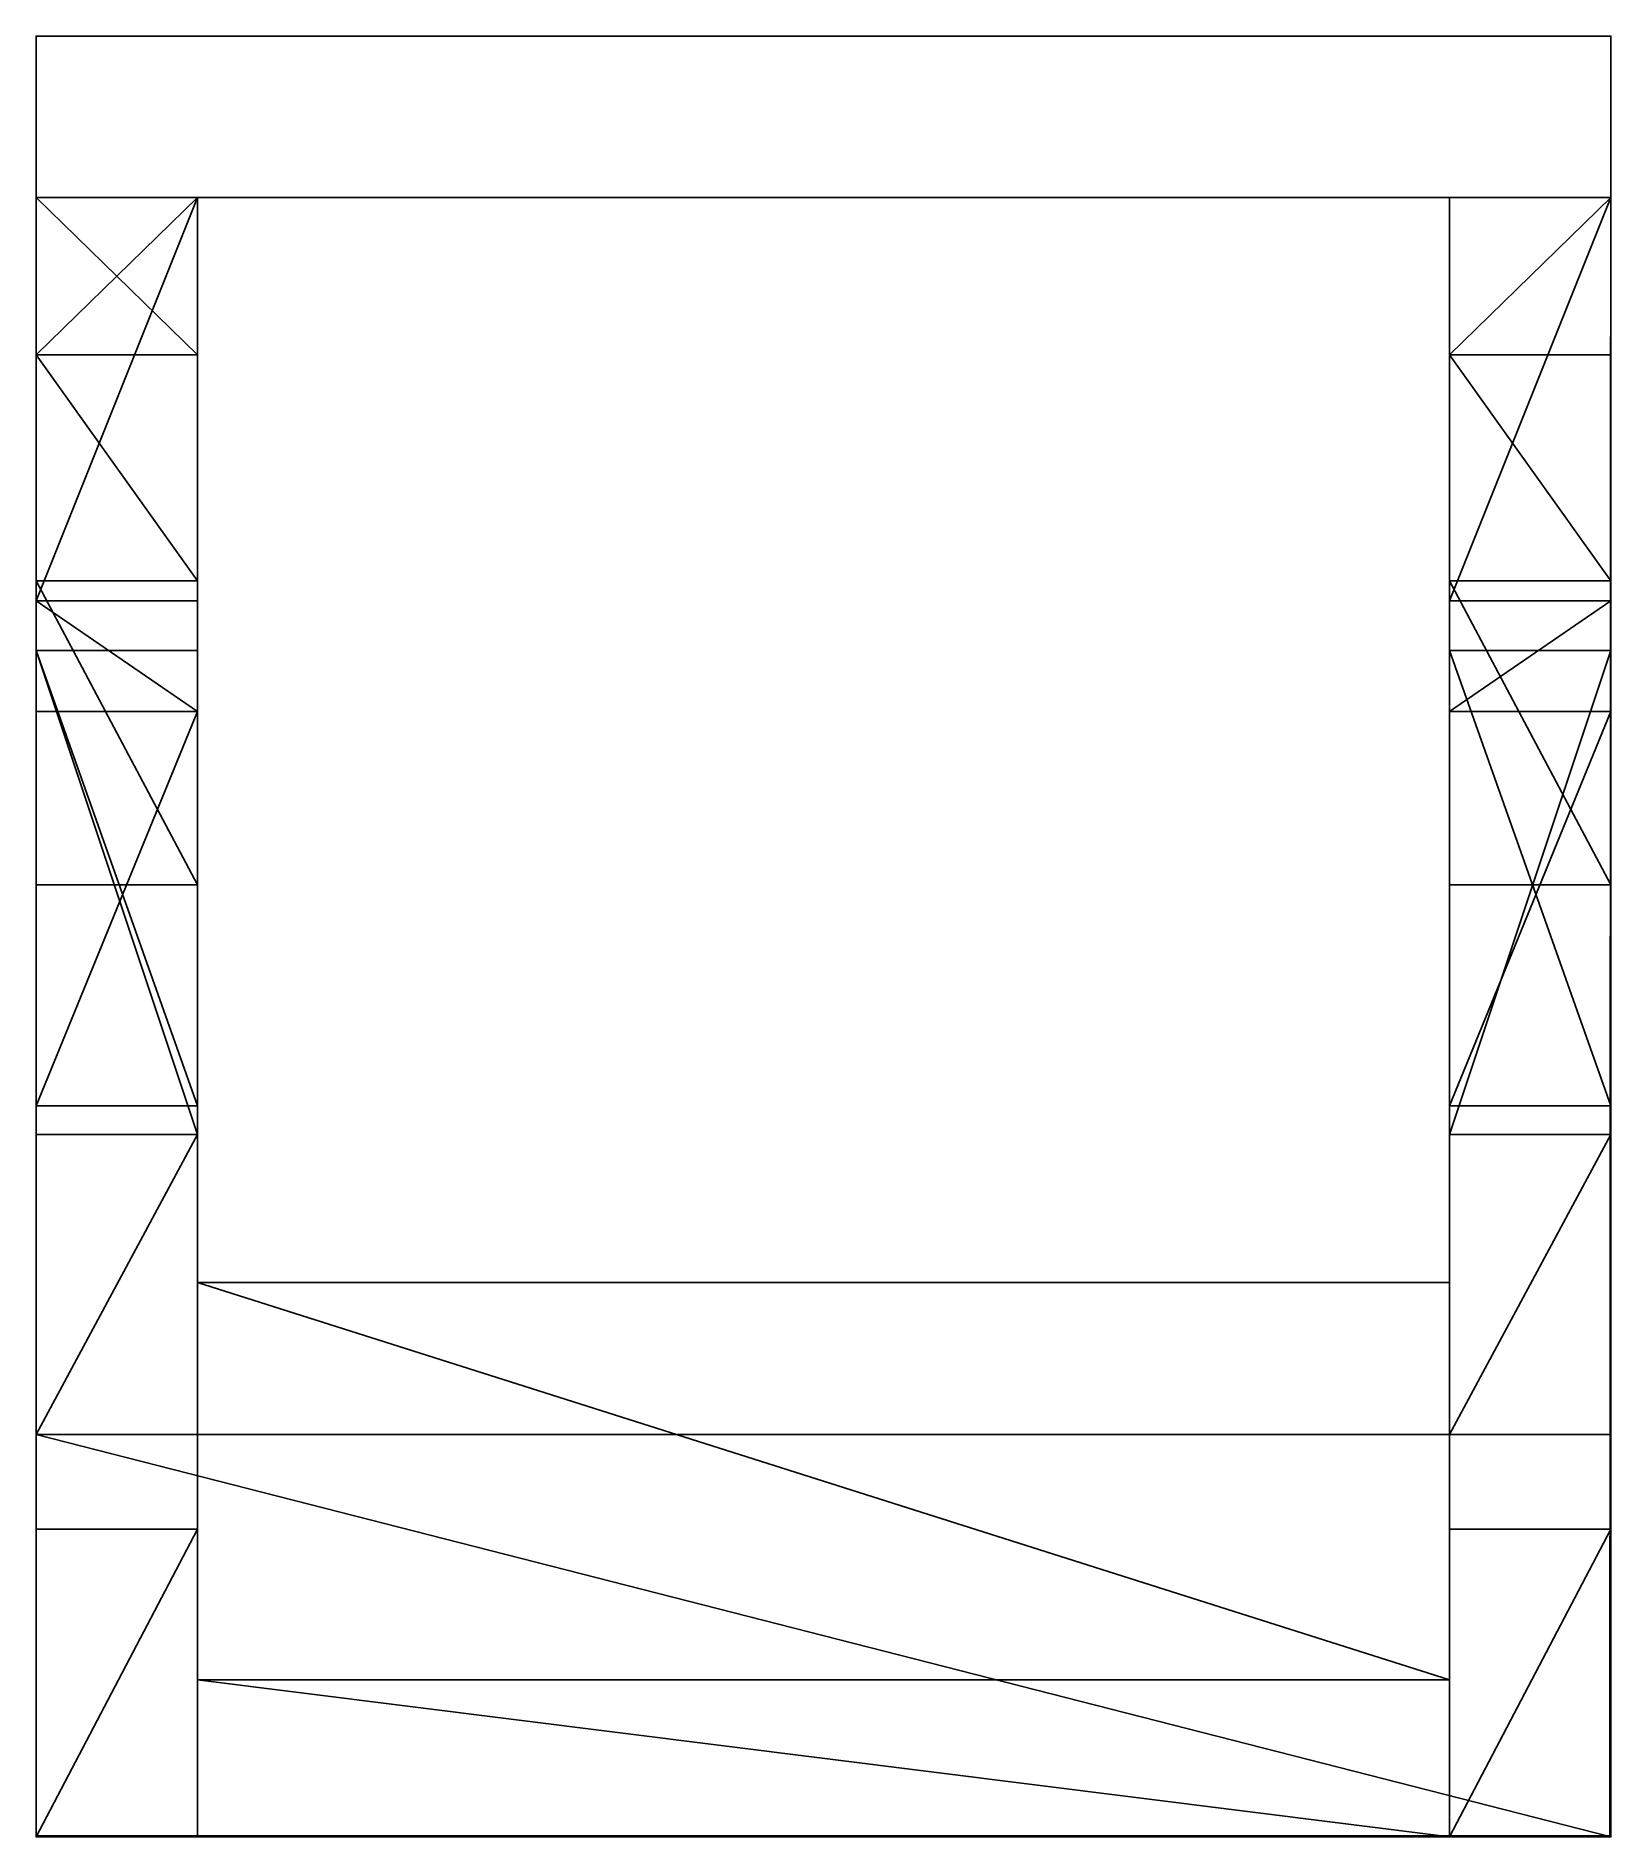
# Model space of a CAD drawing. Extents: x 0 to 19.5, y -22.3 to 0.
import ezdxf

# ---------------------------------------------------------------- set-up
doc = ezdxf.new("R2010")
doc.units = 0
doc.layers.get('0').update_dxf_attribs({"linetype": 'CONTINUOUS'})
doc.layers.add('ACESSORIOS', color=1, linetype='CONTINUOUS')
doc.layers.add('CONTORNO', color=130, linetype='CONTINUOUS')

msp = doc.modelspace()

# ---------------------------------------------------------------- linework, layer by layer
at = {"linetype": 'CONTINUOUS'}
msp.add_3dface([(0, -2, 38.03852), (19.5154, -2, 38.03852), (19.5154, 0, 38.03852), (0, 0, 38.03852)], dxfattribs=at)
at = {"layer": 'ACESSORIOS', "linetype": 'CONTINUOUS'}
for p, q in [((0, 0), (0, 0, 98)), ((19.5154, 0), (19.5154, 0, 98)), ((0, -2), (0, -2, 98)), ((19.5154, -2), (19.5154, -2, 98))]:
    msp.add_line(p, q, dxfattribs=at)
at = {"layer": 'ACESSORIOS'}
for points in [[(0, 0, 38.03852), (19.5154, 0, 38.03852), (0, 0), (0, 0, 38.03852)], [(0, 0), (19.5154, 0, 38.03852), (19.5154, 0), (0, 0)], [(0, -2, 38.03852), (0, 0, 38.03852), (0, -2), (0, -2, 38.03852)], [(0, -2), (0, 0, 38.03852), (0, 0), (0, -2)], [(19.5154, 0, 38.03852), (19.5154, -2, 38.03852), (19.5154, 0), (19.5154, 0, 38.03852)], [(19.5154, 0), (19.5154, -2, 38.03852), (19.5154, -2), (19.5154, 0)], [(2, -6.99603, 11.15366), (0, -6.99603, 11.15366), (2, -2, 11.15366), (2, -6.99603, 11.15366)], [(2, -2, 11.15366), (0, -6.99603, 11.15366), (0, -2, 11.15366), (2, -2, 11.15366)], [(0, -2, 59.85366), (0, -3.94854, 59.85366), (2, -2, 59.85366), (0, -2, 59.85366)], [(2, -2, 59.85366), (0, -3.94854, 59.85366), (2, -3.94854, 59.85366), (2, -2, 59.85366)], [(0, -3.94854, 59.85366), (2, -3.94854, 59.85366), (0, -2, 59.85366), (0, -3.94854, 59.85366)], [(0, -2, 59.85366), (2, -3.94854, 59.85366), (2, -2, 59.85366), (0, -2, 59.85366)], [(0, -2, 59.85366), (2, -2, 59.85366), (0, -2, 11.15366), (0, -2, 59.85366)], [(0, -2, 11.15366), (2, -2, 59.85366), (2, -2, 11.15366), (0, -2, 11.15366)], [(0, -3.94854, 59.85366), (0, -2, 59.85366), (0, -19.818869, 39.61742), (0, -3.94854, 59.85366)], [(0, -19.818869, 39.61742), (0, -2, 59.85366), (0, -2, 11.15366), (0, -19.818869, 39.61742)], [(0, -2, 11.15366), (0, -6.99603, 11.15366), (0, -18.572148, 21.78792), (0, -2, 11.15366)], [(0, -2, 11.15366), (0, -18.572148, 21.78792), (0, -19.818869, 39.61742), (0, -2, 11.15366)], [(2, -2, 59.85366), (2, -3.94854, 59.85366), (2, -19.818869, 39.61742), (2, -2, 59.85366)], [(2, -2, 59.85366), (2, -19.818869, 39.61742), (2, -2, 11.15366), (2, -2, 59.85366)], [(2, -6.99603, 11.15366), (2, -2, 11.15366), (2, -18.572148, 21.78792), (2, -6.99603, 11.15366)], [(2, -18.572148, 21.78792), (2, -2, 11.15366), (2, -19.818869, 39.61742), (2, -18.572148, 21.78792)], [(19.5154, -6.99603, 11.15366), (17.5154, -6.99603, 11.15366), (19.5154, -2, 11.15366), (19.5154, -6.99603, 11.15366)], [(19.5154, -2, 11.15366), (17.5154, -6.99603, 11.15366), (17.5154, -2, 11.15366), (19.5154, -2, 11.15366)], [(17.5154, -2, 59.85366), (17.5154, -3.94854, 59.85366), (19.5154, -2, 59.85366), (17.5154, -2, 59.85366)], [(19.5154, -2, 59.85366), (17.5154, -3.94854, 59.85366), (19.5154, -3.94854, 59.85366), (19.5154, -2, 59.85366)], [(19.5154, -2, 59.85366), (19.5154, -2, 11.15366), (17.5154, -2, 11.15366), (19.5154, -2, 59.85366)], [(19.5154, -2, 59.85366), (17.5154, -2, 11.15366), (17.5154, -2, 59.85366), (19.5154, -2, 59.85366)], [(17.5154, -3.94854, 59.85366), (17.5154, -2, 59.85366), (17.5154, -19.818869, 39.61742), (17.5154, -3.94854, 59.85366)], [(17.5154, -19.818869, 39.61742), (17.5154, -2, 59.85366), (17.5154, -2, 11.15366), (17.5154, -19.818869, 39.61742)], [(17.5154, -2, 11.15366), (17.5154, -6.99603, 11.15366), (17.5154, -18.572148, 21.78792), (17.5154, -2, 11.15366)], [(17.5154, -2, 11.15366), (17.5154, -18.572148, 21.78792), (17.5154, -19.818869, 39.61742), (17.5154, -2, 11.15366)], [(19.5154, -2, 59.85366), (19.5154, -3.94854, 59.85366), (19.5154, -19.818869, 39.61742), (19.5154, -2, 59.85366)], [(19.5154, -2, 59.85366), (19.5154, -19.818869, 39.61742), (19.5154, -2, 11.15366), (19.5154, -2, 59.85366)], [(19.5154, -6.99603, 11.15366), (19.5154, -2, 11.15366), (19.5154, -18.572148, 21.78792), (19.5154, -6.99603, 11.15366)], [(19.5154, -18.572148, 21.78792), (19.5154, -2, 11.15366), (19.5154, -19.818869, 39.61742), (19.5154, -18.572148, 21.78792)], [(2, -6.75058, 68.88419), (2, -3.94854, 59.85366), (0, -3.94854, 59.85366), (2, -6.75058, 68.88419)], [(2, -6.75058, 68.88419), (0, -3.94854, 59.85366), (0, -6.75058, 68.88419), (2, -6.75058, 68.88419)], [(0, -19.818869, 39.61742), (0, -6.75058, 68.88419), (0, -3.94854, 59.85366), (0, -19.818869, 39.61742)], [(2, -6.75058, 68.88419), (2, -19.818869, 39.61742), (2, -3.94854, 59.85366), (2, -6.75058, 68.88419)], [(19.5154, -6.75058, 68.88419), (19.5154, -3.94854, 59.85366), (17.5154, -3.94854, 59.85366), (19.5154, -6.75058, 68.88419)], [(19.5154, -6.75058, 68.88419), (17.5154, -3.94854, 59.85366), (17.5154, -6.75058, 68.88419), (19.5154, -6.75058, 68.88419)], [(17.5154, -19.818869, 39.61742), (17.5154, -6.75058, 68.88419), (17.5154, -3.94854, 59.85366), (17.5154, -19.818869, 39.61742)], [(19.5154, -6.75058, 68.88419), (19.5154, -19.818869, 39.61742), (19.5154, -3.94854, 59.85366), (19.5154, -6.75058, 68.88419)], [(2, -10.51551, 99.5475), (2, -6.75058, 68.88419), (0, -6.75058, 68.88419), (2, -10.51551, 99.5475)], [(2, -10.51551, 99.5475), (0, -6.75058, 68.88419), (0, -10.51551, 99.5475), (2, -10.51551, 99.5475)], [(0, -22.31231, 75.27643), (0, -6.75058, 68.88419), (0, -19.818869, 39.61742), (0, -22.31231, 75.27643)], [(0, -18.499997, 98.5148), (0, -10.51551, 99.5475), (0, -6.75058, 68.88419), (0, -18.499997, 98.5148)], [(0, -18.499997, 98.5148), (0, -6.75058, 68.88419), (0, -22.31231, 75.27643), (0, -18.499997, 98.5148)], [(2, -6.75058, 68.88419), (2, -22.31231, 75.27643), (2, -19.818869, 39.61742), (2, -6.75058, 68.88419)], [(2, -10.51551, 99.5475), (2, -18.499997, 98.5148), (2, -6.75058, 68.88419), (2, -10.51551, 99.5475)], [(2, -6.75058, 68.88419), (2, -18.499997, 98.5148), (2, -22.31231, 75.27643), (2, -6.75058, 68.88419)], [(17.5154, -10.51551, 99.5475), (19.5154, -10.51551, 99.5475), (17.5154, -6.75058, 68.88419), (17.5154, -10.51551, 99.5475)], [(17.5154, -6.75058, 68.88419), (19.5154, -10.51551, 99.5475), (19.5154, -6.75058, 68.88419), (17.5154, -6.75058, 68.88419)], [(17.5154, -22.31231, 75.27643), (17.5154, -6.75058, 68.88419), (17.5154, -19.818869, 39.61742), (17.5154, -22.31231, 75.27643)], [(17.5154, -18.499997, 98.5148), (17.5154, -10.51551, 99.5475), (17.5154, -6.75058, 68.88419), (17.5154, -18.499997, 98.5148)], [(17.5154, -18.499997, 98.5148), (17.5154, -6.75058, 68.88419), (17.5154, -22.31231, 75.27643), (17.5154, -18.499997, 98.5148)], [(19.5154, -6.75058, 68.88419), (19.5154, -22.31231, 75.27643), (19.5154, -19.818869, 39.61742), (19.5154, -6.75058, 68.88419)], [(19.5154, -10.51551, 99.5475), (19.5154, -18.499997, 98.5148), (19.5154, -6.75058, 68.88419), (19.5154, -10.51551, 99.5475)], [(19.5154, -6.75058, 68.88419), (19.5154, -18.499997, 98.5148), (19.5154, -22.31231, 75.27643), (19.5154, -6.75058, 68.88419)], [(2, -8.36822, 9.15345), (0, -6.99795, 11.20833), (2, -6.99612, 11.15613), (2, -8.36822, 9.15345)], [(0, -8.36822, 9.15345), (0, -6.99795, 11.20833), (2, -8.36822, 9.15345), (0, -8.36822, 9.15345)], [(0, -6.99795, 11.20833), (0, -8.36822, 9.15345), (0, -17.948788, 12.87317), (0, -6.99795, 11.20833)], [(0, -6.99795, 11.20833), (0, -17.948788, 12.87317), (0, -18.572148, 21.78792), (0, -6.99795, 11.20833)], [(2, -8.36822, 9.15345), (2, -6.99795, 11.20833), (2, -17.948788, 12.87317), (2, -8.36822, 9.15345)], [(2, -17.948788, 12.87317), (2, -6.99795, 11.20833), (2, -18.572148, 21.78792), (2, -17.948788, 12.87317)], [(19.5154, -8.36822, 9.15345), (19.5154, -6.99603, 11.15366), (17.5154, -8.36822, 9.15345), (19.5154, -8.36822, 9.15345)], [(17.5154, -8.36822, 9.15345), (19.5154, -6.99603, 11.15366), (17.5154, -6.99603, 11.15366), (17.5154, -8.36822, 9.15345)], [(17.5154, -6.99795, 11.20833), (17.5154, -8.36822, 9.15345), (17.5154, -17.948788, 12.87317), (17.5154, -6.99795, 11.20833)], [(17.5154, -6.99795, 11.20833), (17.5154, -17.948788, 12.87317), (17.5154, -18.572148, 21.78792), (17.5154, -6.99795, 11.20833)], [(19.5154, -8.36822, 9.15345), (19.5154, -6.99795, 11.20833), (19.5154, -17.948788, 12.87317), (19.5154, -8.36822, 9.15345)], [(19.5154, -17.948788, 12.87317), (19.5154, -6.99795, 11.20833), (19.5154, -18.572148, 21.78792), (19.5154, -17.948788, 12.87317)], [(2, -7.61461, 3.424486), (0, -7.61461, 3.424486), (2, -13.252404, 3.424516), (2, -7.61461, 3.424486)], [(2, -13.252404, 3.424516), (0, -7.61461, 3.424486), (0, -13.252404, 3.424516), (2, -13.252404, 3.424516)], [(2, -7.61464, -1.5905), (0, -7.61464, -1.5905), (2, -7.61461, 3.424486), (2, -7.61464, -1.5905)], [(2, -7.61461, 3.424486), (0, -7.61464, -1.5905), (0, -7.61461, 3.424486), (2, -7.61461, 3.424486)], [(0, -7.61461, 3.424486), (0, -7.61464, -1.5905), (0, -13.607528, -1.5905), (0, -7.61461, 3.424486)], [(0, -7.61461, 3.424486), (0, -13.607528, -1.5905), (0, -13.252404, 3.424516), (0, -7.61461, 3.424486)], [(0, -7.61464, -1.5905), (2, -7.61464, -1.5905), (2, -13.607528, -1.5905), (0, -7.61464, -1.5905)], [(0, -7.61464, -1.5905), (2, -13.607528, -1.5905), (0, -13.607528, -1.5905), (0, -7.61464, -1.5905)], [(2, -7.61464, -1.5905), (2, -7.61461, 3.424486), (2, -13.607528, -1.5905), (2, -7.61464, -1.5905)], [(2, -13.607528, -1.5905), (2, -7.61461, 3.424486), (2, -13.252404, 3.424516), (2, -13.607528, -1.5905)], [(19.5154, -7.61464, -1.5905), (17.5154, -7.61464, -1.5905), (17.5154, -7.61461, 3.424486), (19.5154, -7.61464, -1.5905)], [(19.5154, -7.61464, -1.5905), (17.5154, -7.61461, 3.424486), (19.5154, -7.61461, 3.424486), (19.5154, -7.61464, -1.5905)], [(19.5154, -13.252404, 3.424516), (19.5154, -7.61461, 3.424486), (17.5154, -7.61461, 3.424486), (19.5154, -13.252404, 3.424516)], [(19.5154, -13.252404, 3.424516), (17.5154, -7.61461, 3.424486), (17.5154, -13.252404, 3.424516), (19.5154, -13.252404, 3.424516)], [(19.5154, -13.607528, -1.5905), (17.5154, -13.607528, -1.5905), (19.5154, -7.61464, -1.5905), (19.5154, -13.607528, -1.5905)], [(19.5154, -7.61464, -1.5905), (17.5154, -13.607528, -1.5905), (17.5154, -7.61464, -1.5905), (19.5154, -7.61464, -1.5905)], [(19.5154, -7.61464, -1.5905), (19.5154, -7.61461, 3.424486), (19.5154, -13.607528, -1.5905), (19.5154, -7.61464, -1.5905)], [(19.5154, -13.607528, -1.5905), (19.5154, -7.61461, 3.424486), (19.5154, -13.252404, 3.424516), (19.5154, -13.607528, -1.5905)], [(0, -13.252374, 9.15523), (0, -8.36822, 9.15345), (2, -8.36822, 9.15345), (0, -13.252374, 9.15523)], [(0, -13.252374, 9.15523), (2, -8.36822, 9.15345), (2, -13.252374, 9.15523), (0, -13.252374, 9.15523)], [(0, -13.252374, 9.15523), (0, -8.36822, 9.15345), (0, -17.637108, 8.4158), (0, -13.252374, 9.15523)], [(0, -8.36822, 9.15345), (0, -17.637108, 8.4158), (0, -17.948788, 12.87317), (0, -8.36822, 9.15345)], [(2, -8.36822, 9.15345), (2, -13.252374, 9.15523), (2, -17.637108, 8.4158), (2, -8.36822, 9.15345)], [(2, -17.637108, 8.4158), (2, -8.36822, 9.15345), (2, -17.948788, 12.87317), (2, -17.637108, 8.4158)], [(17.5154, -13.252374, 9.15523), (17.5154, -8.36822, 9.15345), (19.5154, -8.36822, 9.15345), (17.5154, -13.252374, 9.15523)], [(17.5154, -13.252374, 9.15523), (19.5154, -8.36822, 9.15345), (19.5154, -13.252374, 9.15523), (17.5154, -13.252374, 9.15523)], [(17.5154, -13.252374, 9.15523), (17.5154, -8.36822, 9.15345), (17.5154, -17.637108, 8.4158), (17.5154, -13.252374, 9.15523)], [(17.5154, -8.36822, 9.15345), (17.5154, -17.637108, 8.4158), (17.5154, -17.948788, 12.87317), (17.5154, -8.36822, 9.15345)], [(19.5154, -13.252374, 9.15523), (19.5154, -8.36822, 9.15345), (19.5154, -13.158504, 11.01331), (19.5154, -13.252374, 9.15523)], [(0, -11.18088, 99.4615), (0, -10.5155, 99.5475), (0, -10.51551, 99.5475), (0, -11.18088, 99.4615)], [(2, -10.5155, 99.5475), (2, -11.18088, 99.4615), (2, -10.51551, 99.5475), (2, -10.5155, 99.5475)], [(17.5154, -11.18088, 99.4615), (17.5154, -10.5155, 99.5475), (17.5154, -10.51551, 99.5475), (17.5154, -11.18088, 99.4615)], [(19.5154, -10.5155, 99.5475), (19.5154, -11.18088, 99.4615), (19.5154, -10.51551, 99.5475), (19.5154, -10.5155, 99.5475)], [(19.5154, -13.252374, 9.15523), (19.5154, -17.948788, 12.87317), (19.5154, -13.158504, 11.01331), (19.5154, -13.252374, 9.15523)], [(0, -13.252404, 3.424516), (0, -13.252374, 9.15523), (2, -13.252404, 3.424516), (0, -13.252404, 3.424516)], [(2, -13.252404, 3.424516), (0, -13.252374, 9.15523), (2, -13.252374, 9.15523), (2, -13.252404, 3.424516)], [(0, -13.252404, 3.424516), (0, -17.325428, 3.958424), (0, -13.252374, 9.15523), (0, -13.252404, 3.424516)], [(0, -13.252374, 9.15523), (0, -17.325428, 3.958424), (0, -17.637108, 8.4158), (0, -13.252374, 9.15523)], [(0, -17.637108, 8.4158), (0, -13.252374, 9.15523), (0, -15.444741, 8.78552), (0, -17.637108, 8.4158)], [(0, -13.252404, 3.424516), (0, -13.607528, -1.5905), (0, -17.325428, 3.958424), (0, -13.252404, 3.424516)], [(2, -17.325428, 3.958424), (2, -13.252404, 3.424516), (2, -13.252374, 9.15523), (2, -17.325428, 3.958424)], [(2, -17.325428, 3.958424), (2, -13.252374, 9.15523), (2, -17.637108, 8.4158), (2, -17.325428, 3.958424)], [(2, -13.252374, 9.15523), (2, -17.637108, 8.4158), (2, -15.444741, 8.78552), (2, -13.252374, 9.15523)], [(2, -13.607528, -1.5905), (2, -13.252404, 3.424516), (2, -17.325428, 3.958424), (2, -13.607528, -1.5905)], [(19.5154, -13.252404, 3.424516), (17.5154, -13.252404, 3.424516), (17.5154, -13.252374, 9.15523), (19.5154, -13.252404, 3.424516)], [(19.5154, -13.252404, 3.424516), (17.5154, -13.252374, 9.15523), (19.5154, -13.252374, 9.15523), (19.5154, -13.252404, 3.424516)], [(17.5154, -13.252404, 3.424516), (17.5154, -17.325428, 3.958424), (17.5154, -13.252374, 9.15523), (17.5154, -13.252404, 3.424516)], [(17.5154, -13.252374, 9.15523), (17.5154, -17.325428, 3.958424), (17.5154, -17.637108, 8.4158), (17.5154, -13.252374, 9.15523)], [(17.5154, -17.637108, 8.4158), (17.5154, -13.252374, 9.15523), (17.5154, -15.444741, 8.78552), (17.5154, -17.637108, 8.4158)], [(17.5154, -13.252404, 3.424516), (17.5154, -13.607528, -1.5905), (17.5154, -17.325428, 3.958424), (17.5154, -13.252404, 3.424516)], [(19.5154, -17.325428, 3.958424), (19.5154, -13.252404, 3.424516), (19.5154, -13.252374, 9.15523), (19.5154, -17.325428, 3.958424)], [(19.5154, -17.325428, 3.958424), (19.5154, -13.252374, 9.15523), (19.5154, -17.637108, 8.4158), (19.5154, -17.325428, 3.958424)], [(19.5154, -13.252374, 9.15523), (19.5154, -17.637108, 8.4158), (19.5154, -15.444741, 8.78552), (19.5154, -13.252374, 9.15523)], [(19.5154, -17.948788, 12.87317), (19.5154, -17.637108, 8.4158), (19.5154, -13.252374, 9.15523), (19.5154, -17.948788, 12.87317)], [(19.5154, -13.607528, -1.5905), (19.5154, -13.252404, 3.424516), (19.5154, -17.325428, 3.958424), (19.5154, -13.607528, -1.5905)], [(0, -17.325428, 3.958424), (0, -13.607528, -1.5905), (2, -13.607528, -1.5905), (0, -17.325428, 3.958424)], [(0, -17.325428, 3.958424), (2, -13.607528, -1.5905), (2, -17.325428, 3.958424), (0, -17.325428, 3.958424)], [(17.5154, -17.325428, 3.958424), (17.5154, -13.607528, -1.5905), (19.5154, -13.607528, -1.5905), (17.5154, -17.325428, 3.958424)], [(17.5154, -17.325428, 3.958424), (19.5154, -13.607528, -1.5905), (19.5154, -17.325428, 3.958424), (17.5154, -17.325428, 3.958424)], [(17.5154, -20.367094, 74.47739), (17.5154, -15.444741, 8.78552), (2, -15.444741, 8.78552), (17.5154, -20.367094, 74.47739)], [(17.5154, -20.367094, 74.47739), (2, -15.444741, 8.78552), (2, -20.367094, 74.47739), (17.5154, -20.367094, 74.47739)], [(0, -17.325428, 3.958424), (19.5154, -17.325428, 3.958424), (19.5154, -22.31231, 75.27643), (0, -17.325428, 3.958424)], [(0, -17.325428, 3.958424), (19.5154, -22.31231, 75.27643), (0, -22.31231, 75.27643), (0, -17.325428, 3.958424)], [(2, -18.499997, 98.5148), (0, -18.499997, 98.5148), (0, -22.31231, 75.27643), (2, -18.499997, 98.5148)], [(2, -18.499997, 98.5148), (0, -22.31231, 75.27643), (2, -22.31231, 75.27643), (2, -18.499997, 98.5148)], [(19.5154, -18.499997, 98.5148), (17.5154, -18.499997, 98.5148), (17.5154, -22.31231, 75.27643), (19.5154, -18.499997, 98.5148)], [(19.5154, -18.499997, 98.5148), (17.5154, -22.31231, 75.27643), (19.5154, -22.31231, 75.27643), (19.5154, -18.499997, 98.5148)], [(17.5154, -22.31231, 75.27643), (17.5154, -20.367094, 74.47739), (2, -20.367094, 74.47739), (17.5154, -22.31231, 75.27643)], [(17.5154, -22.31231, 75.27643), (2, -20.367094, 74.47739), (2, -22.31231, 75.27643), (17.5154, -22.31231, 75.27643)]]:
    msp.add_3dface(points, dxfattribs=at)
at = {"layer": 'ACESSORIOS', "linetype": 'CONTINUOUS'}
for points in [[(0, 0, 98), (19.5154, 0, 98), (19.5154, 0, 38.03852), (0, 0, 38.03852)], [(0, -2, 98), (0, 0, 98), (0, 0, 38.03852), (0, -2, 38.03852)], [(19.5154, 0, 98), (19.5154, -2, 98), (19.5154, -2, 38.03852), (19.5154, 0, 38.03852)], [(19.5154, -2, 98), (0, -2, 98), (0, -2, 38.03852), (19.5154, -2, 38.03852)]]:
    msp.add_3dface(points, dxfattribs=at)
at = {"layer": 'CONTORNO', "linetype": 'CONTINUOUS'}
msp.add_lwpolyline([(19.5154, 0), (0, 0), (0, -22.3), (19.5, -22.3), (19.5154, 0)], dxfattribs=at)

doc.saveas('drawing.dxf')
